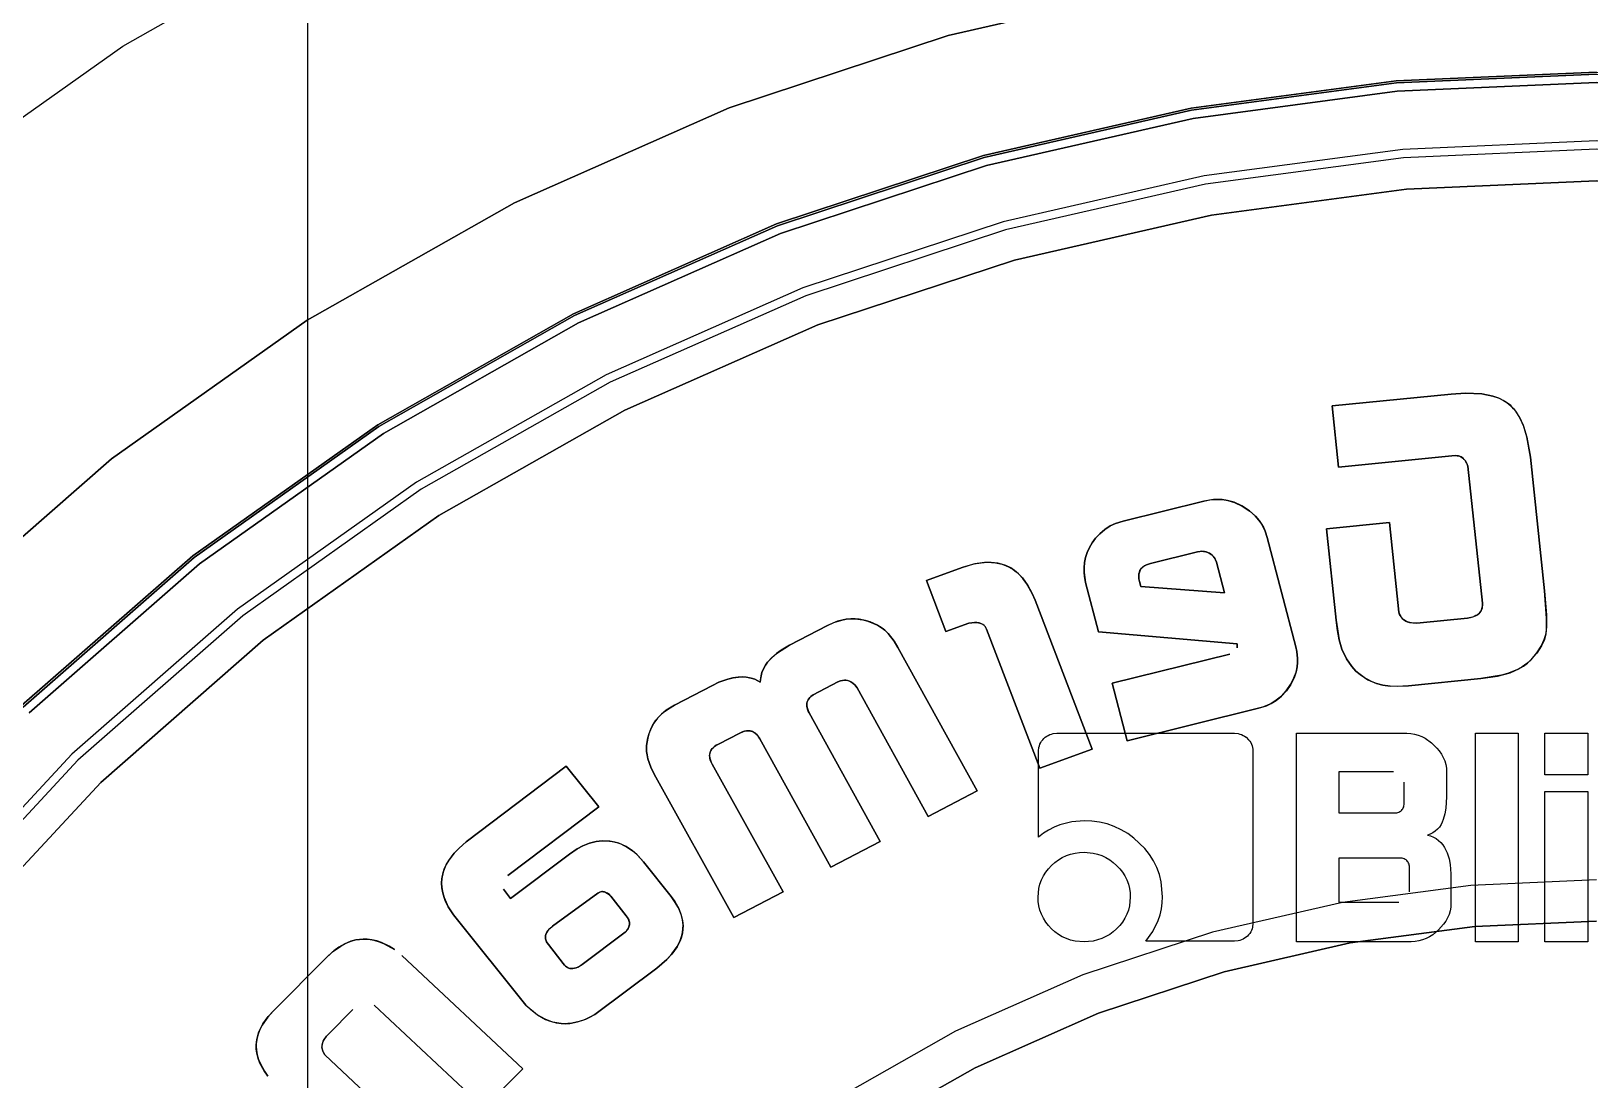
# Model space of a CAD drawing. Header units: millimetres. Extents: x 10366 to 13995, y 24552 to 29685.
# Drawn here: x 11807.02 to 11825.7, y 28005.8 to 28018.37 of the extents above; entities that cross this region are included whole.
import ezdxf

# ---------------------------------------------------------------- set-up
doc = ezdxf.new("R2010")
doc.units = ezdxf.units.MM
doc.header["$LTSCALE"] = 3
doc.layers.add('DomyÅ›lny', color=7, linetype='Continuous')

msp = doc.modelspace()

# ---------------------------------------------------------------- linework, layer by layer
at = {"layer": 'DomyÅ›lny'}
for p, q in [((11810.336, 28001.932), (11810.336, 28029.621)), ((11822.615, 28013.874), (11822.693, 28013.14)), ((11822.693, 28013.14), (11822.615, 28013.874)), ((11823.416, 28011.403), (11823.302, 28012.478)), ((11823.302, 28012.478), (11823.416, 28011.403)), ((11821.228, 28012.003), (11821.324, 28011.635)), ((11821.324, 28011.635), (11821.228, 28012.003)), ((11817.751, 28011.784), (11817.986, 28011.171)), ((11817.986, 28011.171), (11817.751, 28011.784)), ((11820.321, 28011.71), (11820.305, 28011.77)), ((11820.305, 28011.77), (11820.321, 28011.71)), ((11819.66, 28011.759), (11819.816, 28011.166)), ((11819.816, 28011.166), (11819.66, 28011.759)), ((11818.472, 28011.2), (11819.111, 28009.532)), ((11819.111, 28009.532), (11818.472, 28011.2)), ((11821.476, 28011.024), (11821.478, 28010.974)), ((11821.478, 28010.974), (11821.476, 28011.024)), ((11819.978, 28010.551), (11820.159, 28009.861)), ((11820.159, 28009.861), (11819.978, 28010.551)), ((11819.314, 28009.951), (11821.444, 28009.951)), ((11819.314, 28009.951), (11821.444, 28009.951)), ((11822.187, 28007.451), (11822.187, 28009.951)), ((11822.187, 28009.951), (11823.512, 28009.951)), ((11822.187, 28009.951), (11823.512, 28009.951)), ((11822.187, 28007.451), (11822.187, 28009.951)), ((11824.332, 28007.451), (11824.332, 28009.951)), ((11824.332, 28009.951), (11824.846, 28009.951)), ((11824.332, 28009.951), (11824.846, 28009.951)), ((11824.332, 28007.451), (11824.332, 28009.951)), ((11824.846, 28009.951), (11824.846, 28007.451)), ((11824.846, 28009.951), (11824.846, 28007.451)), ((11825.166, 28009.451), (11825.166, 28009.951)), ((11825.166, 28009.951), (11825.68, 28009.951)), ((11825.166, 28009.951), (11825.68, 28009.951)), ((11825.166, 28009.451), (11825.166, 28009.951)), ((11825.68, 28009.951), (11825.68, 28009.451)), ((11825.68, 28009.951), (11825.68, 28009.451)), ((11815.756, 28009.884), (11816.605, 28008.347)), ((11816.605, 28008.347), (11815.756, 28009.884)), ((11819.096, 28008.707), (11819.096, 28009.739)), ((11819.096, 28008.707), (11819.096, 28009.739)), ((11821.664, 28009.739), (11821.664, 28007.669)), ((11821.664, 28009.739), (11821.664, 28007.669)), ((11813.823, 28009.068), (11813.433, 28009.555)), ((11813.433, 28009.555), (11813.823, 28009.068)), ((11822.696, 28009.49), (11822.696, 28008.996)), ((11823.35, 28009.49), (11822.696, 28009.49)), ((11823.35, 28009.49), (11822.696, 28009.49)), ((11822.696, 28009.49), (11822.696, 28008.996)), ((11823.479, 28009.121), (11823.479, 28009.365)), ((11823.479, 28009.121), (11823.479, 28009.365)), ((11823.988, 28009.489), (11823.988, 28009.188)), ((11823.988, 28009.489), (11823.988, 28009.188)), ((11825.68, 28009.451), (11825.166, 28009.451)), ((11825.68, 28009.451), (11825.166, 28009.451)), ((11825.166, 28007.451), (11825.166, 28009.251)), ((11825.166, 28009.251), (11825.68, 28009.251)), ((11825.166, 28009.251), (11825.68, 28009.251)), ((11825.166, 28007.451), (11825.166, 28009.251)), ((11825.68, 28009.251), (11825.68, 28007.451)), ((11825.68, 28009.251), (11825.68, 28007.451)), ((11822.696, 28008.996), (11823.35, 28008.996)), ((11822.696, 28008.996), (11823.35, 28008.996)), ((11814.69, 28007.996), (11814.361, 28008.408)), ((11814.361, 28008.408), (11814.69, 28007.996)), ((11822.696, 28008.455), (11822.696, 28007.926)), ((11823.415, 28008.455), (11822.696, 28008.455)), ((11823.415, 28008.455), (11822.696, 28008.455)), ((11822.696, 28008.455), (11822.696, 28007.926)), ((11823.543, 28008.051), (11823.543, 28008.331)), ((11823.543, 28008.051), (11823.543, 28008.331)), ((11824.04, 28008.267), (11824.04, 28007.912)), ((11824.04, 28008.267), (11824.04, 28007.912)), ((11812.765, 28007.972), (11812.682, 28008.084)), ((11812.682, 28008.084), (11812.765, 28007.972)), ((11812.019, 28007.871), (11812.082, 28007.775)), ((11812.082, 28007.775), (11812.019, 28007.871)), ((11813.968, 28007.999), (11814.153, 28007.761)), ((11814.153, 28007.761), (11813.968, 28007.999)), ((11822.696, 28007.926), (11823.415, 28007.926)), ((11822.696, 28007.926), (11823.415, 28007.926)), ((11813.395, 28007.193), (11813.22, 28007.42)), ((11813.22, 28007.42), (11813.395, 28007.193)), ((11821.444, 28007.457), (11820.38, 28007.457)), ((11821.444, 28007.457), (11820.38, 28007.457)), ((11823.563, 28007.451), (11822.187, 28007.451)), ((11823.563, 28007.451), (11822.187, 28007.451)), ((11824.846, 28007.451), (11824.332, 28007.451)), ((11824.846, 28007.451), (11824.332, 28007.451)), ((11825.68, 28007.451), (11825.166, 28007.451)), ((11825.68, 28007.451), (11825.166, 28007.451)), ((11811.853, 28004.863), (11810.541, 28006.098)), ((11810.541, 28006.098), (11811.853, 28004.863))]:
    msp.add_line(p, q, dxfattribs=at)
for points in [[(11808.117, 27965.712, 0), (11805.435, 27967.613, 0), (11802.955, 27969.784, 0), (11800.72, 27972.192, 0), (11798.762, 27974.797, 0), (11797.106, 27977.553, 0), (11795.766, 27980.412, 0), (11794.745, 27983.325, 0), (11794.038, 27986.247, 0), (11793.63, 27989.134, 0), (11793.499, 27991.951, 0), (11793.63, 27994.768, 0), (11794.038, 27997.655, 0), (11794.745, 28000.577, 0), (11795.766, 28003.49, 0), (11797.106, 28006.349, 0), (11798.762, 28009.105, 0), (11800.72, 28011.71, 0), (11802.955, 28014.118, 0), (11805.435, 28016.288, 0), (11808.117, 28018.189, 0), (11810.956, 28019.797, 0)], [(11805.813, 28011.342, 0), (11807.983, 28013.241, 0), (11810.329, 28014.904, 0), (11812.812, 28016.311, 0), (11815.388, 28017.449, 0), (11818.013, 28018.316, 0), (11820.645, 28018.917, 0)], [(11820.645, 28018.917, 0), (11818.013, 28018.316, 0), (11815.388, 28017.449, 0), (11812.812, 28016.311, 0), (11810.329, 28014.904, 0), (11807.983, 28013.241, 0), (11805.813, 28011.342, 0)], [(11825.784, 28017.876, 0), (11823.384, 28017.772, 0), (11820.925, 28017.444, 0), (11818.437, 28016.876, 0), (11815.956, 28016.056, 0), (11813.521, 28014.98, 0), (11811.173, 28013.65, 0), (11808.955, 28012.078, 0), (11806.904, 28010.283, 0)], [(11806.904, 28010.283, 0), (11808.955, 28012.078, 0), (11811.173, 28013.65, 0), (11813.521, 28014.98, 0), (11815.956, 28016.056, 0), (11818.437, 28016.876, 0), (11820.925, 28017.444, 0), (11823.384, 28017.772, 0), (11825.784, 28017.876, 0), (11828.183, 28017.772, 0), (11830.642, 28017.444, 0), (11833.13, 28016.876, 0), (11835.611, 28016.056, 0), (11838.046, 28014.98, 0), (11840.394, 28013.65, 0), (11842.612, 28012.078, 0), (11844.663, 28010.283, 0), (11846.512, 28008.292, 0)], [(11825.784, 28017.851, 0), (11823.387, 28017.746, 0), (11820.93, 28017.419, 0), (11818.444, 28016.851, 0), (11815.965, 28016.033, 0), (11813.533, 28014.958, 0), (11811.188, 28013.629, 0), (11808.971, 28012.059, 0), (11806.923, 28010.265, 0)], [(11806.923, 28010.265, 0), (11808.971, 28012.059, 0), (11811.188, 28013.629, 0), (11813.533, 28014.958, 0), (11815.965, 28016.033, 0), (11818.444, 28016.851, 0), (11820.93, 28017.419, 0), (11823.387, 28017.746, 0), (11825.784, 28017.851, 0), (11828.18, 28017.746, 0), (11830.637, 28017.419, 0), (11833.123, 28016.851, 0), (11835.602, 28016.033, 0), (11838.034, 28014.958, 0), (11840.379, 28013.629, 0), (11842.596, 28012.059, 0), (11844.644, 28010.265, 0), (11846.491, 28008.276, 0)], [(11806.995, 28010.195, 0), (11809.036, 28011.981, 0), (11811.244, 28013.546, 0), (11813.58, 28014.869, 0), (11816.003, 28015.94, 0), (11818.472, 28016.755, 0), (11820.949, 28017.321, 0), (11823.396, 28017.647, 0), (11825.784, 28017.751, 0), (11828.171, 28017.647, 0), (11830.618, 28017.321, 0), (11833.095, 28016.755, 0), (11835.564, 28015.94, 0), (11837.987, 28014.869, 0), (11840.323, 28013.546, 0), (11842.531, 28011.981, 0), (11844.572, 28010.195, 0), (11846.412, 28008.213, 0)], [(11846.412, 28008.213, 0), (11844.572, 28010.195, 0), (11842.531, 28011.981, 0), (11840.323, 28013.546, 0), (11837.987, 28014.869, 0), (11835.564, 28015.94, 0), (11833.095, 28016.755, 0), (11830.618, 28017.321, 0), (11828.171, 28017.647, 0), (11825.784, 28017.751, 0), (11823.396, 28017.647, 0), (11820.949, 28017.321, 0), (11818.472, 28016.755, 0), (11816.003, 28015.94, 0), (11813.58, 28014.869, 0), (11811.244, 28013.546, 0), (11809.036, 28011.981, 0), (11806.995, 28010.195, 0)], [(11845.852, 28007.771, 0), (11844.062, 28009.699, 0), (11842.076, 28011.437, 0), (11839.929, 28012.96, 0), (11837.656, 28014.247, 0), (11835.299, 28015.289, 0), (11832.896, 28016.082, 0), (11830.487, 28016.632, 0), (11828.106, 28016.949, 0), (11825.784, 28017.051, 0), (11823.461, 28016.949, 0), (11821.08, 28016.632, 0), (11818.671, 28016.082, 0), (11816.269, 28015.289, 0), (11813.911, 28014.247, 0), (11811.639, 28012.96, 0), (11809.491, 28011.437, 0), (11807.505, 28009.699, 0), (11805.715, 28007.771, 0)], [(11845.772, 28007.708, 0), (11843.989, 28009.629, 0), (11842.011, 28011.36, 0), (11839.872, 28012.876, 0), (11837.609, 28014.158, 0), (11835.261, 28015.196, 0), (11832.868, 28015.986, 0), (11830.468, 28016.534, 0), (11828.097, 28016.85, 0), (11825.784, 28016.951, 0), (11823.47, 28016.85, 0), (11821.099, 28016.534, 0), (11818.699, 28015.986, 0), (11816.306, 28015.196, 0), (11813.958, 28014.158, 0), (11811.695, 28012.876, 0), (11809.556, 28011.36, 0), (11807.578, 28009.629, 0), (11805.795, 28007.708, 0)], [(11806.096, 28007.471, 0), (11807.852, 28009.362, 0), (11809.8, 28011.067, 0), (11811.907, 28012.561, 0), (11814.137, 28013.824, 0), (11816.449, 28014.846, 0), (11818.806, 28015.624, 0), (11821.169, 28016.163, 0), (11823.505, 28016.475, 0), (11825.784, 28016.574, 0), (11828.062, 28016.475, 0), (11830.398, 28016.163, 0), (11832.761, 28015.624, 0), (11835.118, 28014.846, 0), (11837.431, 28013.824, 0), (11839.66, 28012.561, 0), (11841.767, 28011.067, 0), (11843.715, 28009.362, 0), (11845.471, 28007.471, 0)], [(11845.471, 28007.471, 0), (11843.715, 28009.362, 0), (11841.767, 28011.067, 0), (11839.66, 28012.561, 0), (11837.431, 28013.824, 0), (11835.118, 28014.846, 0), (11832.761, 28015.624, 0), (11830.398, 28016.163, 0), (11828.062, 28016.475, 0), (11825.784, 28016.574, 0), (11823.505, 28016.475, 0), (11821.169, 28016.163, 0), (11818.806, 28015.624, 0), (11816.449, 28014.846, 0), (11814.137, 28013.824, 0), (11811.907, 28012.561, 0), (11809.8, 28011.067, 0), (11807.852, 28009.362, 0), (11806.096, 28007.471, 0)], [(11824.041, 28014.017, 0), (11822.615, 28013.874, 0)], [(11822.615, 28013.874, 0), (11824.041, 28014.017, 0)], [(11824.992, 28013.26, 0), (11824.95, 28013.506, 0), (11824.908, 28013.641, 0), (11824.864, 28013.735, 0), (11824.82, 28013.805, 0), (11824.791, 28013.841, 0), (11824.756, 28013.878, 0), (11824.707, 28013.917, 0), (11824.667, 28013.941, 0), (11824.615, 28013.966, 0), (11824.543, 28013.991, 0), (11824.409, 28014.018, 0), (11824.213, 28014.027, 0), (11824.041, 28014.017, 0)], [(11824.041, 28014.017, 0), (11824.213, 28014.027, 0), (11824.408, 28014.018, 0), (11824.543, 28013.991, 0), (11824.616, 28013.966, 0), (11824.669, 28013.94, 0), (11824.708, 28013.916, 0), (11824.758, 28013.876, 0), (11824.794, 28013.838, 0), (11824.823, 28013.801, 0), (11824.867, 28013.729, 0), (11824.911, 28013.633, 0), (11824.951, 28013.499, 0), (11824.992, 28013.26, 0)], [(11822.693, 28013.14, 0), (11824.089, 28013.28, 0)], [(11824.089, 28013.28, 0), (11822.693, 28013.14, 0)], [(11824.089, 28013.28, 0), (11824.114, 28013.278, 0), (11824.127, 28013.276, 0), (11824.142, 28013.272, 0), (11824.16, 28013.264, 0), (11824.171, 28013.258, 0), (11824.183, 28013.25, 0), (11824.196, 28013.238, 0), (11824.204, 28013.229, 0), (11824.213, 28013.217, 0), (11824.222, 28013.201, 0), (11824.23, 28013.184, 0), (11824.241, 28013.152, 0)], [(11824.241, 28013.152, 0), (11824.229, 28013.187, 0), (11824.22, 28013.206, 0), (11824.21, 28013.221, 0), (11824.2, 28013.233, 0), (11824.186, 28013.247, 0), (11824.173, 28013.257, 0), (11824.162, 28013.263, 0), (11824.144, 28013.271, 0), (11824.129, 28013.275, 0), (11824.116, 28013.278, 0), (11824.089, 28013.28, 0)], [(11825.162, 28011.658, 0), (11824.992, 28013.26, 0)], [(11824.992, 28013.26, 0), (11825.162, 28011.658, 0)], [(11824.241, 28013.152, 0), (11824.416, 28011.511, 0)], [(11824.416, 28011.511, 0), (11824.241, 28013.152, 0)], [(11821.079, 28012.735, 0), (11820.11, 28012.495, 0)], [(11820.11, 28012.495, 0), (11821.079, 28012.735, 0)], [(11821.836, 28012.297, 0), (11821.811, 28012.374, 0), (11821.794, 28012.414, 0), (11821.771, 28012.456, 0), (11821.738, 28012.504, 0), (11821.693, 28012.558, 0), (11821.626, 28012.618, 0), (11821.532, 28012.678, 0), (11821.44, 28012.72, 0), (11821.362, 28012.742, 0), (11821.298, 28012.752, 0), (11821.242, 28012.755, 0), (11821.193, 28012.754, 0), (11821.079, 28012.735, 0)], [(11821.079, 28012.735, 0), (11821.151, 28012.749, 0), (11821.244, 28012.755, 0), (11821.301, 28012.752, 0), (11821.366, 28012.741, 0), (11821.445, 28012.719, 0), (11821.538, 28012.675, 0), (11821.63, 28012.614, 0), (11821.695, 28012.555, 0), (11821.74, 28012.501, 0), (11821.772, 28012.455, 0), (11821.795, 28012.413, 0), (11821.812, 28012.374, 0), (11821.836, 28012.297, 0)], [(11820.11, 28012.495, 0), (11820.017, 28012.464, 0), (11819.956, 28012.436, 0), (11819.891, 28012.395, 0), (11819.829, 28012.343, 0), (11819.779, 28012.289, 0), (11819.739, 28012.233, 0), (11819.706, 28012.176, 0), (11819.68, 28012.118, 0), (11819.659, 28012.059, 0), (11819.646, 28011.997, 0), (11819.641, 28011.935, 0), (11819.641, 28011.879, 0), (11819.66, 28011.759, 0)], [(11819.66, 28011.759, 0), (11819.647, 28011.83, 0), (11819.641, 28011.879, 0), (11819.641, 28011.935, 0), (11819.646, 28011.997, 0), (11819.659, 28012.059, 0), (11819.68, 28012.118, 0), (11819.706, 28012.176, 0), (11819.739, 28012.233, 0), (11819.779, 28012.289, 0), (11819.829, 28012.343, 0), (11819.891, 28012.395, 0), (11819.956, 28012.436, 0), (11820.017, 28012.464, 0), (11820.11, 28012.495, 0)], [(11823.302, 28012.478, 0), (11822.546, 28012.402, 0)], [(11822.546, 28012.402, 0), (11823.302, 28012.478, 0)], [(11822.546, 28012.402, 0), (11822.662, 28011.308, 0)], [(11822.662, 28011.308, 0), (11822.546, 28012.402, 0)], [(11822.181, 28010.985, 0), (11821.836, 28012.297, 0)], [(11821.836, 28012.297, 0), (11822.181, 28010.985, 0)], [(11818.179, 28011.938, 0), (11818.321, 28011.98, 0), (11818.408, 28011.995, 0), (11818.478, 28012, 0), (11818.578, 28011.995, 0), (11818.66, 28011.977, 0), (11818.735, 28011.947, 0), (11818.792, 28011.914, 0), (11818.827, 28011.888, 0), (11818.864, 28011.855, 0), (11818.903, 28011.814, 0), (11818.967, 28011.723, 0), (11819.015, 28011.636, 0), (11819.054, 28011.547, 0)], [(11819.054, 28011.547, 0), (11819.02, 28011.627, 0), (11818.953, 28011.745, 0), (11818.908, 28011.807, 0), (11818.856, 28011.862, 0), (11818.807, 28011.903, 0), (11818.763, 28011.932, 0), (11818.702, 28011.961, 0), (11818.652, 28011.979, 0), (11818.607, 28011.99, 0), (11818.529, 28011.999, 0), (11818.447, 28011.999, 0), (11818.33, 28011.982, 0), (11818.179, 28011.938, 0)], [(11820.305, 28011.77, 0), (11820.299, 28011.801, 0), (11820.297, 28011.82, 0), (11820.296, 28011.841, 0), (11820.299, 28011.863, 0), (11820.304, 28011.884, 0), (11820.311, 28011.902, 0), (11820.32, 28011.917, 0), (11820.331, 28011.93, 0), (11820.343, 28011.942, 0), (11820.357, 28011.953, 0), (11820.372, 28011.962, 0), (11820.388, 28011.97, 0), (11820.439, 28011.987, 0)], [(11820.439, 28011.987, 0), (11820.389, 28011.97, 0), (11820.365, 28011.958, 0), (11820.344, 28011.942, 0), (11820.332, 28011.931, 0), (11820.319, 28011.915, 0), (11820.313, 28011.906, 0), (11820.308, 28011.895, 0), (11820.304, 28011.882, 0), (11820.3, 28011.869, 0), (11820.297, 28011.854, 0), (11820.296, 28011.826, 0), (11820.299, 28011.801, 0), (11820.305, 28011.77, 0)], [(11820.439, 28011.987, 0), (11821.002, 28012.126, 0)], [(11821.002, 28012.126, 0), (11820.439, 28011.987, 0)], [(11821.002, 28012.126, 0), (11821.028, 28012.131, 0), (11821.057, 28012.132, 0), (11821.074, 28012.131, 0), (11821.091, 28012.128, 0), (11821.124, 28012.118, 0), (11821.14, 28012.11, 0), (11821.155, 28012.101, 0), (11821.172, 28012.09, 0), (11821.188, 28012.074, 0), (11821.204, 28012.056, 0), (11821.214, 28012.038, 0), (11821.222, 28012.02, 0), (11821.228, 28012.003, 0)], [(11821.228, 28012.003, 0), (11821.218, 28012.03, 0), (11821.211, 28012.043, 0), (11821.202, 28012.057, 0), (11821.19, 28012.072, 0), (11821.176, 28012.086, 0), (11821.161, 28012.098, 0), (11821.144, 28012.108, 0), (11821.126, 28012.117, 0), (11821.107, 28012.124, 0), (11821.087, 28012.128, 0), (11821.067, 28012.131, 0), (11821.049, 28012.132, 0), (11821.033, 28012.131, 0), (11821.002, 28012.126, 0)], [(11818.179, 28011.938, 0), (11817.751, 28011.784, 0)], [(11817.751, 28011.784, 0), (11818.179, 28011.938, 0)], [(11821.324, 28011.635, 0), (11820.321, 28011.71, 0)], [(11820.321, 28011.71, 0), (11821.324, 28011.635, 0)], [(11824.398, 28010.607, 0), (11824.596, 28010.636, 0), (11824.75, 28010.677, 0), (11824.854, 28010.723, 0), (11824.908, 28010.756, 0), (11824.957, 28010.793, 0), (11825, 28010.833, 0), (11825.071, 28010.915, 0), (11825.123, 28010.994, 0), (11825.159, 28011.073, 0), (11825.171, 28011.112, 0), (11825.18, 28011.15, 0), (11825.185, 28011.194, 0), (11825.187, 28011.329, 0), (11825.162, 28011.658, 0)], [(11825.162, 28011.658, 0), (11825.186, 28011.365, 0), (11825.187, 28011.231, 0), (11825.179, 28011.144, 0), (11825.16, 28011.075, 0), (11825.124, 28010.997, 0), (11825.07, 28010.913, 0), (11824.994, 28010.827, 0), (11824.948, 28010.786, 0), (11824.895, 28010.747, 0), (11824.838, 28010.714, 0), (11824.731, 28010.67, 0), (11824.645, 28010.647, 0), (11824.398, 28010.607, 0)], [(11819.739, 28009.759, 0), (11819.054, 28011.547, 0)], [(11819.054, 28011.547, 0), (11819.739, 28009.759, 0)], [(11823.671, 28011.274, 0), (11823.622, 28011.272, 0), (11823.568, 28011.275, 0), (11823.529, 28011.283, 0), (11823.508, 28011.29, 0), (11823.494, 28011.297, 0), (11823.473, 28011.311, 0), (11823.462, 28011.32, 0), (11823.45, 28011.333, 0), (11823.439, 28011.347, 0), (11823.43, 28011.362, 0), (11823.424, 28011.376, 0), (11823.416, 28011.403, 0)], [(11823.416, 28011.403, 0), (11823.426, 28011.372, 0), (11823.433, 28011.357, 0), (11823.443, 28011.342, 0), (11823.454, 28011.328, 0), (11823.469, 28011.313, 0), (11823.488, 28011.301, 0), (11823.5, 28011.294, 0), (11823.516, 28011.287, 0), (11823.542, 28011.28, 0), (11823.582, 28011.274, 0), (11823.628, 28011.272, 0), (11823.671, 28011.274, 0)], [(11824.416, 28011.511, 0), (11824.416, 28011.482, 0), (11824.415, 28011.467, 0), (11824.412, 28011.452, 0), (11824.408, 28011.438, 0), (11824.402, 28011.424, 0), (11824.395, 28011.411, 0), (11824.385, 28011.397, 0), (11824.372, 28011.384, 0), (11824.357, 28011.372, 0), (11824.339, 28011.361, 0), (11824.319, 28011.352, 0), (11824.299, 28011.344, 0), (11824.239, 28011.331, 0)], [(11824.239, 28011.331, 0), (11824.275, 28011.338, 0), (11824.313, 28011.349, 0), (11824.332, 28011.357, 0), (11824.349, 28011.366, 0), (11824.364, 28011.377, 0), (11824.377, 28011.388, 0), (11824.388, 28011.401, 0), (11824.397, 28011.414, 0), (11824.405, 28011.429, 0), (11824.41, 28011.445, 0), (11824.414, 28011.462, 0), (11824.416, 28011.478, 0), (11824.416, 28011.511, 0)], [(11816.564, 28011.243, 0), (11816.11, 28011.006, 0)], [(11816.11, 28011.006, 0), (11816.564, 28011.243, 0)], [(11817.163, 28011.247, 0), (11817.075, 28011.286, 0), (11817.022, 28011.303, 0), (11816.947, 28011.318, 0), (11816.898, 28011.323, 0), (11816.845, 28011.323, 0), (11816.791, 28011.318, 0), (11816.686, 28011.294, 0), (11816.564, 28011.243, 0)], [(11816.564, 28011.243, 0), (11816.642, 28011.278, 0), (11816.737, 28011.308, 0), (11816.791, 28011.318, 0), (11816.845, 28011.323, 0), (11816.898, 28011.323, 0), (11816.988, 28011.311, 0), (11817.049, 28011.295, 0), (11817.163, 28011.247, 0)], [(11817.409, 28010.979, 0), (11817.364, 28011.055, 0), (11817.291, 28011.147, 0), (11817.253, 28011.185, 0), (11817.22, 28011.212, 0), (11817.19, 28011.231, 0), (11817.163, 28011.247, 0)], [(11817.163, 28011.247, 0), (11817.22, 28011.212, 0), (11817.253, 28011.185, 0), (11817.291, 28011.147, 0), (11817.364, 28011.055, 0), (11817.409, 28010.979, 0)], [(11817.986, 28011.171, 0), (11818.261, 28011.27, 0)], [(11818.261, 28011.27, 0), (11817.986, 28011.171, 0)], [(11818.261, 28011.27, 0), (11818.333, 28011.279, 0), (11818.359, 28011.278, 0), (11818.392, 28011.271, 0), (11818.405, 28011.267, 0), (11818.416, 28011.262, 0), (11818.43, 28011.254, 0), (11818.443, 28011.243, 0), (11818.455, 28011.23, 0), (11818.464, 28011.216, 0), (11818.472, 28011.2, 0)], [(11818.472, 28011.2, 0), (11818.464, 28011.216, 0), (11818.454, 28011.231, 0), (11818.442, 28011.244, 0), (11818.427, 28011.255, 0), (11818.412, 28011.264, 0), (11818.385, 28011.273, 0), (11818.354, 28011.278, 0), (11818.329, 28011.279, 0), (11818.294, 28011.276, 0), (11818.261, 28011.27, 0)], [(11822.662, 28011.308, 0), (11822.698, 28011.069, 0), (11822.732, 28010.958, 0), (11822.788, 28010.843, 0), (11822.85, 28010.751, 0), (11822.901, 28010.695, 0), (11822.95, 28010.654, 0), (11823.044, 28010.593, 0), (11823.148, 28010.548, 0), (11823.223, 28010.528, 0), (11823.31, 28010.516, 0), (11823.53, 28010.52, 0)], [(11823.53, 28010.52, 0), (11823.395, 28010.513, 0), (11823.31, 28010.516, 0), (11823.223, 28010.528, 0), (11823.148, 28010.548, 0), (11823.089, 28010.571, 0), (11822.998, 28010.62, 0), (11822.95, 28010.654, 0), (11822.901, 28010.695, 0), (11822.85, 28010.751, 0), (11822.788, 28010.843, 0), (11822.732, 28010.958, 0), (11822.698, 28011.069, 0), (11822.678, 28011.183, 0), (11822.662, 28011.308, 0)], [(11824.239, 28011.331, 0), (11823.671, 28011.274, 0)], [(11823.671, 28011.274, 0), (11824.239, 28011.331, 0)], [(11819.816, 28011.166, 0), (11821.476, 28011.024, 0)], [(11821.476, 28011.024, 0), (11819.816, 28011.166, 0)], [(11816.11, 28011.006, 0), (11816.011, 28010.948, 0), (11815.955, 28010.909, 0), (11815.901, 28010.861, 0), (11815.848, 28010.802, 0), (11815.823, 28010.766, 0), (11815.799, 28010.725, 0), (11815.78, 28010.68, 0), (11815.769, 28010.638, 0), (11815.763, 28010.6, 0), (11815.759, 28010.565, 0)], [(11815.759, 28010.565, 0), (11815.769, 28010.638, 0), (11815.78, 28010.68, 0), (11815.799, 28010.724, 0), (11815.823, 28010.766, 0), (11815.848, 28010.802, 0), (11815.9, 28010.861, 0), (11815.955, 28010.908, 0), (11816.11, 28011.006, 0)], [(11818.359, 28009.26, 0), (11817.409, 28010.979, 0)], [(11817.409, 28010.979, 0), (11818.359, 28009.26, 0)], [(11821.389, 28010.9, 0), (11819.978, 28010.551, 0)], [(11819.978, 28010.551, 0), (11821.389, 28010.9, 0)], [(11821.732, 28010.25, 0), (11821.83, 28010.281, 0), (11821.885, 28010.307, 0), (11821.945, 28010.345, 0), (11822.008, 28010.396, 0), (11822.065, 28010.459, 0), (11822.118, 28010.535, 0), (11822.158, 28010.614, 0), (11822.183, 28010.685, 0), (11822.196, 28010.746, 0), (11822.201, 28010.8, 0), (11822.201, 28010.849, 0), (11822.192, 28010.932, 0), (11822.181, 28010.985, 0)], [(11822.181, 28010.985, 0), (11822.192, 28010.933, 0), (11822.201, 28010.85, 0), (11822.201, 28010.8, 0), (11822.196, 28010.747, 0), (11822.183, 28010.686, 0), (11822.159, 28010.615, 0), (11822.119, 28010.537, 0), (11822.067, 28010.46, 0), (11822.009, 28010.397, 0), (11821.946, 28010.346, 0), (11821.885, 28010.308, 0), (11821.831, 28010.282, 0), (11821.78, 28010.264, 0), (11821.732, 28010.25, 0)], [(11815.185, 28010.525, 0), (11814.732, 28010.289, 0)], [(11814.732, 28010.289, 0), (11815.185, 28010.525, 0)], [(11815.759, 28010.565, 0), (11815.693, 28010.598, 0), (11815.65, 28010.613, 0), (11815.592, 28010.624, 0), (11815.548, 28010.627, 0), (11815.494, 28010.625, 0), (11815.431, 28010.616, 0), (11815.37, 28010.601, 0), (11815.264, 28010.562, 0), (11815.185, 28010.525, 0)], [(11815.185, 28010.525, 0), (11815.264, 28010.563, 0), (11815.372, 28010.601, 0), (11815.433, 28010.617, 0), (11815.497, 28010.625, 0), (11815.551, 28010.627, 0), (11815.594, 28010.624, 0), (11815.652, 28010.612, 0), (11815.694, 28010.598, 0), (11815.729, 28010.581, 0), (11815.759, 28010.565, 0)], [(11816.394, 28010.412, 0), (11816.69, 28010.567, 0)], [(11816.69, 28010.567, 0), (11816.394, 28010.412, 0)], [(11816.69, 28010.567, 0), (11816.723, 28010.579, 0), (11816.746, 28010.584, 0), (11816.772, 28010.586, 0), (11816.788, 28010.586, 0), (11816.808, 28010.582, 0), (11816.832, 28010.574, 0), (11816.854, 28010.562, 0), (11816.875, 28010.547, 0), (11816.892, 28010.53, 0), (11816.922, 28010.494, 0)], [(11816.922, 28010.494, 0), (11816.892, 28010.531, 0), (11816.873, 28010.548, 0), (11816.852, 28010.564, 0), (11816.829, 28010.575, 0), (11816.806, 28010.583, 0), (11816.786, 28010.586, 0), (11816.77, 28010.586, 0), (11816.745, 28010.584, 0), (11816.723, 28010.578, 0), (11816.69, 28010.567, 0)], [(11816.922, 28010.494, 0), (11817.772, 28008.954, 0)], [(11817.772, 28008.954, 0), (11816.922, 28010.494, 0)], [(11823.53, 28010.52, 0), (11824.398, 28010.607, 0)], [(11824.398, 28010.607, 0), (11823.53, 28010.52, 0)], [(11814.732, 28010.289, 0), (11814.631, 28010.226, 0), (11814.577, 28010.181, 0), (11814.528, 28010.13, 0), (11814.485, 28010.072, 0), (11814.443, 28009.993, 0), (11814.424, 28009.943, 0), (11814.41, 28009.894, 0), (11814.396, 28009.806, 0)], [(11814.396, 28009.806, 0), (11814.411, 28009.897, 0), (11814.426, 28009.948, 0), (11814.446, 28009.999, 0), (11814.467, 28010.042, 0), (11814.509, 28010.107, 0), (11814.554, 28010.159, 0), (11814.606, 28010.207, 0), (11814.658, 28010.245, 0), (11814.732, 28010.289, 0)], [(11816.347, 28010.194, 0), (11816.335, 28010.217, 0), (11816.326, 28010.241, 0), (11816.319, 28010.27, 0), (11816.317, 28010.284, 0), (11816.318, 28010.298, 0), (11816.319, 28010.311, 0), (11816.322, 28010.324, 0), (11816.326, 28010.336, 0), (11816.334, 28010.353, 0), (11816.34, 28010.363, 0), (11816.352, 28010.378, 0), (11816.365, 28010.39, 0), (11816.394, 28010.412, 0)], [(11816.394, 28010.412, 0), (11816.367, 28010.392, 0), (11816.353, 28010.379, 0), (11816.34, 28010.363, 0), (11816.334, 28010.353, 0), (11816.326, 28010.336, 0), (11816.322, 28010.326, 0), (11816.319, 28010.313, 0), (11816.318, 28010.3, 0), (11816.317, 28010.287, 0), (11816.318, 28010.275, 0), (11816.324, 28010.248, 0), (11816.332, 28010.225, 0), (11816.347, 28010.194, 0)], [(11817.197, 28008.654, 0), (11816.347, 28010.194, 0)], [(11816.347, 28010.194, 0), (11817.197, 28008.654, 0)], [(11820.159, 28009.861, 0), (11821.732, 28010.25, 0)], [(11821.732, 28010.25, 0), (11820.159, 28009.861, 0)], [(11815.258, 28009.821, 0), (11815.514, 28009.954, 0)], [(11815.514, 28009.954, 0), (11815.258, 28009.821, 0)], [(11815.514, 28009.954, 0), (11815.558, 28009.973, 0), (11815.584, 28009.98, 0), (11815.598, 28009.982, 0), (11815.613, 28009.982, 0), (11815.634, 28009.981, 0), (11815.647, 28009.978, 0), (11815.661, 28009.974, 0), (11815.673, 28009.968, 0), (11815.684, 28009.962, 0), (11815.695, 28009.956, 0), (11815.713, 28009.94, 0), (11815.728, 28009.923, 0), (11815.756, 28009.884, 0)], [(11815.756, 28009.884, 0), (11815.734, 28009.917, 0), (11815.719, 28009.934, 0), (11815.701, 28009.951, 0), (11815.69, 28009.958, 0), (11815.679, 28009.965, 0), (11815.667, 28009.971, 0), (11815.654, 28009.976, 0), (11815.64, 28009.979, 0), (11815.628, 28009.981, 0), (11815.608, 28009.982, 0), (11815.594, 28009.981, 0), (11815.569, 28009.976, 0), (11815.545, 28009.968, 0), (11815.514, 28009.954, 0)], [(11819.096, 28009.739, 0), (11819.1, 28009.78, 0), (11819.105, 28009.8, 0), (11819.112, 28009.82, 0), (11819.121, 28009.839, 0), (11819.132, 28009.857, 0), (11819.145, 28009.873, 0), (11819.16, 28009.889, 0), (11819.176, 28009.903, 0), (11819.193, 28009.915, 0), (11819.211, 28009.926, 0), (11819.231, 28009.935, 0), (11819.251, 28009.942, 0), (11819.272, 28009.947, 0), (11819.314, 28009.951, 0)], [(11819.096, 28009.739, 0), (11819.1, 28009.78, 0), (11819.105, 28009.8, 0), (11819.112, 28009.82, 0), (11819.121, 28009.839, 0), (11819.132, 28009.857, 0), (11819.145, 28009.873, 0), (11819.16, 28009.889, 0), (11819.176, 28009.903, 0), (11819.193, 28009.915, 0), (11819.211, 28009.926, 0), (11819.231, 28009.935, 0), (11819.251, 28009.942, 0), (11819.272, 28009.947, 0), (11819.314, 28009.951, 0)], [(11821.444, 28009.951, 0), (11821.487, 28009.947, 0), (11821.508, 28009.942, 0), (11821.529, 28009.935, 0), (11821.548, 28009.926, 0), (11821.566, 28009.915, 0), (11821.583, 28009.903, 0), (11821.614, 28009.873, 0), (11821.627, 28009.857, 0), (11821.639, 28009.839, 0), (11821.648, 28009.82, 0), (11821.655, 28009.801, 0), (11821.66, 28009.78, 0), (11821.663, 28009.76, 0), (11821.664, 28009.739, 0)], [(11821.444, 28009.951, 0), (11821.487, 28009.947, 0), (11821.508, 28009.942, 0), (11821.529, 28009.935, 0), (11821.548, 28009.926, 0), (11821.566, 28009.915, 0), (11821.583, 28009.903, 0), (11821.614, 28009.873, 0), (11821.627, 28009.857, 0), (11821.639, 28009.839, 0), (11821.648, 28009.82, 0), (11821.655, 28009.801, 0), (11821.66, 28009.78, 0), (11821.663, 28009.76, 0), (11821.664, 28009.739, 0)], [(11823.512, 28009.951, 0), (11823.558, 28009.949, 0), (11823.603, 28009.941, 0), (11823.648, 28009.929, 0), (11823.691, 28009.912, 0), (11823.731, 28009.891, 0), (11823.806, 28009.838, 0), (11823.871, 28009.774, 0), (11823.9, 28009.739, 0), (11823.926, 28009.702, 0), (11823.948, 28009.662, 0), (11823.965, 28009.621, 0), (11823.978, 28009.578, 0), (11823.985, 28009.533, 0), (11823.988, 28009.489, 0)], [(11823.512, 28009.951, 0), (11823.558, 28009.949, 0), (11823.603, 28009.941, 0), (11823.648, 28009.929, 0), (11823.691, 28009.912, 0), (11823.731, 28009.891, 0), (11823.806, 28009.838, 0), (11823.871, 28009.774, 0), (11823.9, 28009.739, 0), (11823.926, 28009.702, 0), (11823.948, 28009.662, 0), (11823.965, 28009.621, 0), (11823.978, 28009.578, 0), (11823.985, 28009.533, 0), (11823.988, 28009.489, 0)], [(11814.396, 28009.806, 0), (11814.397, 28009.733, 0), (11814.402, 28009.691, 0), (11814.412, 28009.643, 0), (11814.447, 28009.543, 0), (11814.488, 28009.459, 0)], [(11814.488, 28009.459, 0), (11814.447, 28009.544, 0), (11814.412, 28009.644, 0), (11814.402, 28009.692, 0), (11814.397, 28009.733, 0), (11814.396, 28009.806, 0)], [(11815.182, 28009.582, 0), (11815.167, 28009.614, 0), (11815.16, 28009.631, 0), (11815.156, 28009.648, 0), (11815.153, 28009.666, 0), (11815.152, 28009.684, 0), (11815.153, 28009.702, 0), (11815.157, 28009.719, 0), (11815.163, 28009.736, 0), (11815.172, 28009.752, 0), (11815.184, 28009.767, 0), (11815.197, 28009.781, 0), (11815.211, 28009.793, 0), (11815.226, 28009.804, 0), (11815.258, 28009.821, 0)], [(11815.258, 28009.821, 0), (11815.232, 28009.807, 0), (11815.207, 28009.79, 0), (11815.185, 28009.768, 0), (11815.175, 28009.757, 0), (11815.168, 28009.745, 0), (11815.162, 28009.735, 0), (11815.159, 28009.725, 0), (11815.154, 28009.709, 0), (11815.152, 28009.694, 0), (11815.152, 28009.68, 0), (11815.155, 28009.654, 0), (11815.161, 28009.629, 0), (11815.17, 28009.605, 0), (11815.182, 28009.582, 0)], [(11819.111, 28009.532, 0), (11819.739, 28009.759, 0)], [(11819.739, 28009.759, 0), (11819.111, 28009.532, 0)], [(11813.433, 28009.555, 0), (11812.234, 28008.651, 0)], [(11812.234, 28008.651, 0), (11813.433, 28009.555, 0)], [(11816.034, 28008.05, 0), (11815.182, 28009.582, 0)], [(11815.182, 28009.582, 0), (11816.034, 28008.05, 0)], [(11814.488, 28009.459, 0), (11815.443, 28007.741, 0)], [(11815.443, 28007.741, 0), (11814.488, 28009.459, 0)], [(11817.772, 28008.954, 0), (11818.359, 28009.26, 0)], [(11818.359, 28009.26, 0), (11817.772, 28008.954, 0)], [(11823.988, 28009.188, 0), (11823.979, 28009.052, 0), (11823.967, 28008.985, 0), (11823.948, 28008.919, 0), (11823.936, 28008.886, 0), (11823.921, 28008.856, 0), (11823.902, 28008.827, 0), (11823.879, 28008.801, 0), (11823.852, 28008.778, 0), (11823.823, 28008.759, 0), (11823.792, 28008.743, 0), (11823.759, 28008.731, 0)], [(11823.988, 28009.188, 0), (11823.979, 28009.052, 0), (11823.967, 28008.985, 0), (11823.948, 28008.919, 0), (11823.936, 28008.886, 0), (11823.921, 28008.856, 0), (11823.902, 28008.827, 0), (11823.879, 28008.801, 0), (11823.852, 28008.778, 0), (11823.823, 28008.759, 0), (11823.792, 28008.743, 0), (11823.759, 28008.731, 0)], [(11812.732, 28008.247, 0), (11813.823, 28009.068, 0)], [(11813.823, 28009.068, 0), (11812.732, 28008.247, 0)], [(11823.35, 28008.996, 0), (11823.376, 28008.997, 0), (11823.389, 28008.999, 0), (11823.401, 28009.002, 0), (11823.414, 28009.006, 0), (11823.426, 28009.012, 0), (11823.437, 28009.019, 0), (11823.447, 28009.027, 0), (11823.455, 28009.037, 0), (11823.462, 28009.047, 0), (11823.468, 28009.059, 0), (11823.473, 28009.071, 0), (11823.476, 28009.083, 0), (11823.478, 28009.096, 0), (11823.479, 28009.121, 0)], [(11823.35, 28008.996, 0), (11823.376, 28008.997, 0), (11823.389, 28008.999, 0), (11823.401, 28009.002, 0), (11823.414, 28009.006, 0), (11823.426, 28009.012, 0), (11823.437, 28009.019, 0), (11823.447, 28009.027, 0), (11823.455, 28009.037, 0), (11823.462, 28009.047, 0), (11823.468, 28009.059, 0), (11823.473, 28009.071, 0), (11823.476, 28009.083, 0), (11823.478, 28009.096, 0), (11823.479, 28009.121, 0)], [(11819.644, 28008.901, 0), (11819.495, 28008.889, 0), (11819.351, 28008.853, 0), (11819.282, 28008.825, 0), (11819.216, 28008.791, 0), (11819.154, 28008.752, 0), (11819.096, 28008.707, 0)], [(11819.644, 28008.901, 0), (11819.495, 28008.889, 0), (11819.351, 28008.853, 0), (11819.282, 28008.825, 0), (11819.216, 28008.791, 0), (11819.154, 28008.752, 0), (11819.096, 28008.707, 0)], [(11820.583, 28007.99, 0), (11820.566, 28008.169, 0), (11820.544, 28008.256, 0), (11820.514, 28008.34, 0), (11820.474, 28008.421, 0), (11820.425, 28008.497, 0), (11820.369, 28008.568, 0), (11820.239, 28008.695, 0), (11820.166, 28008.749, 0), (11820.087, 28008.795, 0), (11820.004, 28008.834, 0), (11819.917, 28008.864, 0), (11819.827, 28008.885, 0), (11819.736, 28008.897, 0), (11819.644, 28008.901, 0)], [(11820.583, 28007.99, 0), (11820.566, 28008.169, 0), (11820.544, 28008.256, 0), (11820.514, 28008.34, 0), (11820.474, 28008.421, 0), (11820.425, 28008.497, 0), (11820.369, 28008.568, 0), (11820.239, 28008.695, 0), (11820.166, 28008.749, 0), (11820.087, 28008.795, 0), (11820.004, 28008.834, 0), (11819.917, 28008.864, 0), (11819.827, 28008.885, 0), (11819.736, 28008.897, 0), (11819.644, 28008.901, 0)], [(11812.234, 28008.651, 0), (11812.149, 28008.574, 0)], [(11812.149, 28008.574, 0), (11812.234, 28008.651, 0)], [(11814.361, 28008.408, 0), (11814.283, 28008.493, 0), (11814.224, 28008.545, 0), (11814.151, 28008.593, 0), (11814.065, 28008.632, 0), (11814.014, 28008.647, 0), (11813.955, 28008.657, 0), (11813.863, 28008.661, 0), (11813.793, 28008.653, 0), (11813.711, 28008.633, 0), (11813.632, 28008.602, 0), (11813.564, 28008.566, 0), (11813.471, 28008.503, 0)], [(11813.471, 28008.503, 0), (11813.565, 28008.566, 0), (11813.632, 28008.602, 0), (11813.711, 28008.633, 0), (11813.793, 28008.653, 0), (11813.864, 28008.661, 0), (11813.919, 28008.661, 0), (11813.985, 28008.653, 0), (11814.04, 28008.64, 0), (11814.087, 28008.624, 0), (11814.169, 28008.582, 0), (11814.239, 28008.532, 0), (11814.295, 28008.481, 0), (11814.361, 28008.408, 0)], [(11816.605, 28008.347, 0), (11817.197, 28008.654, 0)], [(11817.197, 28008.654, 0), (11816.605, 28008.347, 0)], [(11823.759, 28008.731, 0), (11823.795, 28008.721, 0), (11823.83, 28008.707, 0), (11823.862, 28008.689, 0), (11823.892, 28008.667, 0), (11823.919, 28008.642, 0), (11823.942, 28008.613, 0), (11823.962, 28008.582, 0), (11823.994, 28008.516, 0), (11824.017, 28008.447, 0), (11824.032, 28008.376, 0), (11824.04, 28008.267, 0)], [(11823.759, 28008.731, 0), (11823.795, 28008.721, 0), (11823.83, 28008.707, 0), (11823.862, 28008.689, 0), (11823.892, 28008.667, 0), (11823.919, 28008.642, 0), (11823.942, 28008.613, 0), (11823.962, 28008.582, 0), (11823.994, 28008.516, 0), (11824.017, 28008.447, 0), (11824.032, 28008.376, 0), (11824.04, 28008.267, 0)], [(11812.149, 28008.574, 0), (11812.089, 28008.513, 0), (11812.026, 28008.429, 0), (11811.995, 28008.376, 0), (11811.973, 28008.328, 0), (11811.958, 28008.285, 0), (11811.942, 28008.208, 0), (11811.939, 28008.16, 0), (11811.942, 28008.101, 0), (11811.953, 28008.039, 0), (11811.969, 28007.983, 0), (11812.019, 28007.871, 0)], [(11812.019, 28007.871, 0), (11811.987, 28007.935, 0), (11811.969, 28007.983, 0), (11811.953, 28008.038, 0), (11811.942, 28008.1, 0), (11811.939, 28008.158, 0), (11811.942, 28008.206, 0), (11811.956, 28008.281, 0), (11811.971, 28008.323, 0), (11811.993, 28008.373, 0), (11812.024, 28008.426, 0), (11812.089, 28008.513, 0), (11812.149, 28008.574, 0)], [(11813.471, 28008.503, 0), (11812.765, 28007.972, 0)], [(11812.765, 28007.972, 0), (11813.471, 28008.503, 0)], [(11819.09, 28007.987, 0), (11819.099, 28008.092, 0), (11819.112, 28008.143, 0), (11819.13, 28008.193, 0), (11819.153, 28008.24, 0), (11819.181, 28008.285, 0), (11819.214, 28008.327, 0), (11819.251, 28008.366, 0), (11819.291, 28008.402, 0), (11819.334, 28008.434, 0), (11819.38, 28008.462, 0), (11819.429, 28008.484, 0), (11819.48, 28008.502, 0), (11819.533, 28008.514, 0), (11819.587, 28008.521, 0), (11819.641, 28008.524, 0)], [(11819.09, 28007.987, 0), (11819.099, 28008.092, 0), (11819.112, 28008.143, 0), (11819.13, 28008.193, 0), (11819.153, 28008.24, 0), (11819.181, 28008.285, 0), (11819.214, 28008.327, 0), (11819.251, 28008.366, 0), (11819.291, 28008.402, 0), (11819.334, 28008.434, 0), (11819.38, 28008.462, 0), (11819.429, 28008.484, 0), (11819.48, 28008.502, 0), (11819.533, 28008.514, 0), (11819.587, 28008.521, 0), (11819.641, 28008.524, 0)], [(11819.641, 28008.524, 0), (11819.749, 28008.514, 0), (11819.802, 28008.502, 0), (11819.853, 28008.484, 0), (11819.902, 28008.461, 0), (11819.949, 28008.434, 0), (11819.992, 28008.402, 0), (11820.032, 28008.366, 0), (11820.069, 28008.327, 0), (11820.102, 28008.285, 0), (11820.13, 28008.24, 0), (11820.154, 28008.193, 0), (11820.172, 28008.143, 0), (11820.185, 28008.092, 0), (11820.192, 28008.039, 0), (11820.194, 28007.987, 0)], [(11819.641, 28008.524, 0), (11819.749, 28008.514, 0), (11819.802, 28008.502, 0), (11819.853, 28008.484, 0), (11819.902, 28008.461, 0), (11819.949, 28008.434, 0), (11819.992, 28008.402, 0), (11820.032, 28008.366, 0), (11820.069, 28008.327, 0), (11820.102, 28008.285, 0), (11820.13, 28008.24, 0), (11820.154, 28008.193, 0), (11820.172, 28008.143, 0), (11820.185, 28008.092, 0), (11820.192, 28008.039, 0), (11820.194, 28007.987, 0)], [(11823.543, 28008.331, 0), (11823.542, 28008.356, 0), (11823.54, 28008.368, 0), (11823.537, 28008.381, 0), (11823.532, 28008.392, 0), (11823.527, 28008.404, 0), (11823.52, 28008.415, 0), (11823.511, 28008.424, 0), (11823.501, 28008.432, 0), (11823.49, 28008.439, 0), (11823.479, 28008.445, 0), (11823.466, 28008.449, 0), (11823.454, 28008.452, 0), (11823.441, 28008.454, 0), (11823.415, 28008.455, 0)], [(11823.543, 28008.331, 0), (11823.542, 28008.356, 0), (11823.54, 28008.368, 0), (11823.537, 28008.381, 0), (11823.532, 28008.392, 0), (11823.527, 28008.404, 0), (11823.52, 28008.415, 0), (11823.511, 28008.424, 0), (11823.501, 28008.432, 0), (11823.49, 28008.439, 0), (11823.479, 28008.445, 0), (11823.466, 28008.449, 0), (11823.454, 28008.452, 0), (11823.441, 28008.454, 0), (11823.415, 28008.455, 0)], [(11825.784, 28008.194, 0), (11824.28, 28008.128, 0), (11822.74, 28007.923, 0), (11821.181, 28007.567, 0), (11819.626, 28007.054, 0), (11818.1, 28006.379, 0), (11816.63, 28005.546, 0), (11815.24, 28004.561, 0), (11813.955, 28003.437, 0), (11812.797, 28002.189, 0), (11811.782, 28000.839, 0), (11810.924, 27999.411, 0), (11810.23, 27997.93, 0), (11809.701, 27996.42, 0)], [(11813.267, 28007.638, 0), (11813.812, 28008.035, 0)], [(11813.812, 28008.035, 0), (11813.267, 28007.638, 0)], [(11813.812, 28008.035, 0), (11813.832, 28008.046, 0), (11813.844, 28008.05, 0), (11813.856, 28008.053, 0), (11813.87, 28008.053, 0), (11813.88, 28008.052, 0), (11813.893, 28008.049, 0), (11813.909, 28008.043, 0), (11813.929, 28008.032, 0), (11813.95, 28008.016, 0), (11813.968, 28007.999, 0)], [(11813.968, 28007.999, 0), (11813.95, 28008.017, 0), (11813.929, 28008.033, 0), (11813.909, 28008.044, 0), (11813.893, 28008.05, 0), (11813.88, 28008.052, 0), (11813.869, 28008.053, 0), (11813.862, 28008.053, 0), (11813.85, 28008.051, 0), (11813.838, 28008.048, 0), (11813.827, 28008.044, 0), (11813.812, 28008.035, 0)], [(11815.443, 28007.741, 0), (11816.034, 28008.05, 0)], [(11816.034, 28008.05, 0), (11815.443, 28007.741, 0)], [(11814.52, 28007.137, 0), (11814.638, 28007.238, 0), (11814.7, 28007.305, 0), (11814.764, 28007.394, 0), (11814.801, 28007.468, 0), (11814.817, 28007.514, 0), (11814.828, 28007.564, 0), (11814.833, 28007.609, 0), (11814.834, 28007.649, 0), (11814.827, 28007.713, 0), (11814.811, 28007.777, 0), (11814.778, 28007.858, 0), (11814.732, 28007.936, 0), (11814.69, 28007.996, 0)], [(11814.69, 28007.996, 0), (11814.735, 28007.933, 0), (11814.782, 28007.849, 0), (11814.813, 28007.769, 0), (11814.828, 28007.708, 0), (11814.834, 28007.642, 0), (11814.833, 28007.601, 0), (11814.827, 28007.555, 0), (11814.814, 28007.506, 0), (11814.798, 28007.462, 0), (11814.762, 28007.391, 0), (11814.699, 28007.304, 0), (11814.638, 28007.237, 0), (11814.52, 28007.137, 0)], [(11819.641, 28007.451, 0), (11819.533, 28007.46, 0), (11819.48, 28007.472, 0), (11819.429, 28007.49, 0), (11819.38, 28007.512, 0), (11819.334, 28007.54, 0), (11819.29, 28007.572, 0), (11819.25, 28007.607, 0), (11819.214, 28007.646, 0), (11819.181, 28007.688, 0), (11819.153, 28007.733, 0), (11819.13, 28007.781, 0), (11819.112, 28007.831, 0), (11819.099, 28007.882, 0), (11819.092, 28007.934, 0), (11819.09, 28007.987, 0)], [(11819.641, 28007.451, 0), (11819.533, 28007.46, 0), (11819.48, 28007.472, 0), (11819.429, 28007.49, 0), (11819.38, 28007.512, 0), (11819.334, 28007.54, 0), (11819.29, 28007.572, 0), (11819.25, 28007.607, 0), (11819.214, 28007.646, 0), (11819.181, 28007.688, 0), (11819.153, 28007.733, 0), (11819.13, 28007.781, 0), (11819.112, 28007.831, 0), (11819.099, 28007.882, 0), (11819.092, 28007.934, 0), (11819.09, 28007.987, 0)], [(11820.194, 28007.987, 0), (11820.185, 28007.882, 0), (11820.172, 28007.83, 0), (11820.154, 28007.781, 0), (11820.131, 28007.733, 0), (11820.102, 28007.688, 0), (11820.069, 28007.646, 0), (11820.032, 28007.608, 0), (11819.992, 28007.572, 0), (11819.949, 28007.54, 0), (11819.902, 28007.513, 0), (11819.853, 28007.49, 0), (11819.802, 28007.473, 0), (11819.749, 28007.46, 0), (11819.696, 28007.453, 0), (11819.641, 28007.451, 0)], [(11820.194, 28007.987, 0), (11820.185, 28007.882, 0), (11820.172, 28007.83, 0), (11820.154, 28007.781, 0), (11820.131, 28007.733, 0), (11820.102, 28007.688, 0), (11820.069, 28007.646, 0), (11820.032, 28007.608, 0), (11819.992, 28007.572, 0), (11819.949, 28007.54, 0), (11819.902, 28007.513, 0), (11819.853, 28007.49, 0), (11819.802, 28007.473, 0), (11819.749, 28007.46, 0), (11819.696, 28007.453, 0), (11819.641, 28007.451, 0)], [(11820.38, 28007.457, 0), (11820.465, 28007.576, 0), (11820.528, 28007.707, 0), (11820.552, 28007.776, 0), (11820.569, 28007.846, 0), (11820.579, 28007.918, 0), (11820.583, 28007.99, 0)], [(11820.38, 28007.457, 0), (11820.465, 28007.576, 0), (11820.528, 28007.707, 0), (11820.552, 28007.776, 0), (11820.569, 28007.846, 0), (11820.579, 28007.918, 0), (11820.583, 28007.99, 0)], [(11824.04, 28007.912, 0), (11824.037, 28007.867, 0), (11824.029, 28007.823, 0), (11824.017, 28007.78, 0), (11824, 28007.738, 0), (11823.978, 28007.699, 0), (11823.952, 28007.661, 0), (11823.892, 28007.594, 0), (11823.822, 28007.535, 0), (11823.783, 28007.511, 0), (11823.742, 28007.49, 0), (11823.7, 28007.473, 0), (11823.655, 28007.461, 0), (11823.61, 28007.453, 0), (11823.563, 28007.451, 0)], [(11824.04, 28007.912, 0), (11824.037, 28007.867, 0), (11824.029, 28007.823, 0), (11824.017, 28007.78, 0), (11824, 28007.738, 0), (11823.978, 28007.699, 0), (11823.952, 28007.661, 0), (11823.892, 28007.594, 0), (11823.822, 28007.535, 0), (11823.783, 28007.511, 0), (11823.742, 28007.49, 0), (11823.7, 28007.473, 0), (11823.655, 28007.461, 0), (11823.61, 28007.453, 0), (11823.563, 28007.451, 0)], [(11825.784, 28007.7, 0), (11824.326, 28007.636, 0), (11822.832, 28007.437, 0), (11821.321, 28007.092, 0), (11819.813, 28006.594, 0), (11818.334, 28005.941, 0), (11816.908, 28005.133, 0), (11815.561, 28004.178, 0), (11814.315, 28003.087, 0), (11813.192, 28001.878, 0), (11812.208, 28000.569, 0), (11811.376, 27999.184, 0), (11810.703, 27997.748, 0), (11810.19, 27996.284, 0)], [(11810.19, 27996.284, 0), (11810.703, 27997.748, 0), (11811.376, 27999.184, 0), (11812.208, 28000.569, 0), (11813.192, 28001.878, 0), (11814.315, 28003.087, 0), (11815.561, 28004.178, 0), (11816.908, 28005.133, 0), (11818.334, 28005.941, 0), (11819.813, 28006.594, 0), (11821.321, 28007.092, 0), (11822.832, 28007.437, 0), (11824.326, 28007.636, 0), (11825.784, 28007.7, 0)], [(11812.082, 28007.775, 0), (11812.949, 28006.692, 0)], [(11812.949, 28006.692, 0), (11812.082, 28007.775, 0)], [(11814.153, 28007.761, 0), (11814.164, 28007.746, 0), (11814.176, 28007.726, 0), (11814.182, 28007.714, 0), (11814.187, 28007.7, 0), (11814.19, 28007.687, 0), (11814.191, 28007.673, 0), (11814.19, 28007.656, 0), (11814.187, 28007.641, 0), (11814.182, 28007.626, 0), (11814.175, 28007.611, 0), (11814.166, 28007.597, 0), (11814.138, 28007.565, 0)], [(11814.138, 28007.565, 0), (11814.158, 28007.587, 0), (11814.168, 28007.6, 0), (11814.177, 28007.615, 0), (11814.184, 28007.631, 0), (11814.188, 28007.646, 0), (11814.19, 28007.663, 0), (11814.19, 28007.679, 0), (11814.189, 28007.693, 0), (11814.185, 28007.705, 0), (11814.175, 28007.729, 0), (11814.163, 28007.747, 0), (11814.153, 28007.761, 0)], [(11821.664, 28007.669, 0), (11821.66, 28007.628, 0), (11821.655, 28007.607, 0), (11821.648, 28007.588, 0), (11821.639, 28007.569, 0), (11821.627, 28007.551, 0), (11821.614, 28007.535, 0), (11821.599, 28007.519, 0), (11821.583, 28007.505, 0), (11821.566, 28007.493, 0), (11821.548, 28007.482, 0), (11821.529, 28007.473, 0), (11821.508, 28007.466, 0), (11821.487, 28007.461, 0), (11821.444, 28007.457, 0)], [(11821.664, 28007.669, 0), (11821.66, 28007.628, 0), (11821.655, 28007.607, 0), (11821.648, 28007.588, 0), (11821.639, 28007.569, 0), (11821.627, 28007.551, 0), (11821.614, 28007.535, 0), (11821.599, 28007.519, 0), (11821.583, 28007.505, 0), (11821.566, 28007.493, 0), (11821.548, 28007.482, 0), (11821.529, 28007.473, 0), (11821.508, 28007.466, 0), (11821.487, 28007.461, 0), (11821.444, 28007.457, 0)], [(11811.373, 28007.357, 0), (11811.309, 28007.397, 0), (11811.218, 28007.442, 0), (11811.164, 28007.461, 0), (11811.104, 28007.475, 0), (11811.047, 28007.483, 0), (11810.997, 28007.484, 0), (11810.955, 28007.48, 0), (11810.91, 28007.473, 0), (11810.851, 28007.457, 0), (11810.778, 28007.426, 0), (11810.707, 28007.385, 0), (11810.648, 28007.342, 0), (11810.56, 28007.263, 0)], [(11810.56, 28007.263, 0), (11810.631, 28007.329, 0), (11810.731, 28007.4, 0), (11810.793, 28007.433, 0), (11810.854, 28007.458, 0), (11810.908, 28007.473, 0), (11810.955, 28007.48, 0), (11811.004, 28007.484, 0), (11811.061, 28007.481, 0), (11811.128, 28007.47, 0), (11811.192, 28007.451, 0), (11811.249, 28007.428, 0), (11811.373, 28007.357, 0)], [(11813.22, 28007.42, 0), (11813.205, 28007.44, 0), (11813.198, 28007.451, 0), (11813.192, 28007.462, 0), (11813.188, 28007.475, 0), (11813.185, 28007.487, 0), (11813.184, 28007.501, 0), (11813.184, 28007.518, 0), (11813.186, 28007.528, 0), (11813.189, 28007.538, 0), (11813.193, 28007.549, 0), (11813.202, 28007.568, 0), (11813.213, 28007.583, 0), (11813.237, 28007.611, 0), (11813.267, 28007.638, 0)], [(11813.267, 28007.638, 0), (11813.218, 28007.59, 0), (11813.207, 28007.575, 0), (11813.197, 28007.558, 0), (11813.188, 28007.537, 0), (11813.186, 28007.527, 0), (11813.184, 28007.517, 0), (11813.184, 28007.5, 0), (11813.185, 28007.487, 0), (11813.188, 28007.474, 0), (11813.192, 28007.462, 0), (11813.198, 28007.451, 0), (11813.205, 28007.44, 0), (11813.22, 28007.42, 0)], [(11814.138, 28007.565, 0), (11813.625, 28007.178, 0)], [(11813.625, 28007.178, 0), (11814.138, 28007.565, 0)], [(11812.911, 28005.927, 0), (11811.462, 28007.286, 0)], [(11811.462, 28007.286, 0), (11812.911, 28005.927, 0)], [(11810.56, 28007.263, 0), (11809.92, 28006.62, 0)], [(11809.92, 28006.62, 0), (11810.56, 28007.263, 0)], [(11813.625, 28007.178, 0), (11813.591, 28007.157, 0), (11813.573, 28007.147, 0), (11813.553, 28007.139, 0), (11813.532, 28007.134, 0), (11813.512, 28007.131, 0), (11813.494, 28007.131, 0), (11813.478, 28007.133, 0), (11813.466, 28007.136, 0), (11813.456, 28007.14, 0), (11813.447, 28007.145, 0), (11813.436, 28007.152, 0), (11813.425, 28007.16, 0), (11813.414, 28007.171, 0), (11813.395, 28007.193, 0)], [(11813.395, 28007.193, 0), (11813.414, 28007.171, 0), (11813.425, 28007.16, 0), (11813.436, 28007.152, 0), (11813.446, 28007.145, 0), (11813.456, 28007.14, 0), (11813.465, 28007.137, 0), (11813.478, 28007.133, 0), (11813.494, 28007.131, 0), (11813.513, 28007.131, 0), (11813.532, 28007.134, 0), (11813.553, 28007.139, 0), (11813.573, 28007.147, 0), (11813.625, 28007.178, 0)], [(11813.777, 28006.578, 0), (11814.52, 28007.137, 0)], [(11814.52, 28007.137, 0), (11813.777, 28006.578, 0)], [(11809.92, 28006.62, 0), (11809.854, 28006.547, 0), (11809.787, 28006.452, 0), (11809.756, 28006.389, 0), (11809.738, 28006.342, 0), (11809.727, 28006.3, 0), (11809.717, 28006.231, 0), (11809.715, 28006.196, 0), (11809.718, 28006.152, 0), (11809.728, 28006.097, 0), (11809.745, 28006.039, 0), (11809.766, 28005.987, 0), (11809.814, 28005.901, 0), (11809.856, 28005.841, 0)], [(11809.856, 28005.841, 0), (11809.812, 28005.904, 0), (11809.761, 28005.997, 0), (11809.739, 28006.054, 0), (11809.724, 28006.115, 0), (11809.716, 28006.169, 0), (11809.716, 28006.213, 0), (11809.723, 28006.28, 0), (11809.744, 28006.359, 0), (11809.762, 28006.403, 0), (11809.797, 28006.467, 0), (11809.861, 28006.555, 0), (11809.92, 28006.62, 0)], [(11810.586, 28006.348, 0), (11810.875, 28006.639, 0)], [(11810.875, 28006.639, 0), (11810.586, 28006.348, 0)], [(11811.131, 28006.691, 0), (11812.445, 28005.459, 0)], [(11812.445, 28005.459, 0), (11811.131, 28006.691, 0)], [(11812.949, 28006.692, 0), (11813.087, 28006.576, 0), (11813.183, 28006.521, 0), (11813.23, 28006.502, 0), (11813.312, 28006.479, 0), (11813.374, 28006.471, 0), (11813.428, 28006.469, 0), (11813.478, 28006.472, 0), (11813.57, 28006.49, 0), (11813.646, 28006.514, 0), (11813.71, 28006.542, 0), (11813.777, 28006.578, 0)], [(11813.777, 28006.578, 0), (11813.663, 28006.521, 0), (11813.59, 28006.495, 0), (11813.501, 28006.475, 0), (11813.453, 28006.47, 0), (11813.4, 28006.469, 0), (11813.343, 28006.474, 0), (11813.272, 28006.489, 0), (11813.228, 28006.502, 0), (11813.181, 28006.522, 0), (11813.086, 28006.577, 0), (11813.01, 28006.636, 0), (11812.949, 28006.692, 0)], [(11810.541, 28006.098, 0), (11810.523, 28006.125, 0), (11810.516, 28006.141, 0), (11810.51, 28006.156, 0), (11810.507, 28006.173, 0), (11810.505, 28006.189, 0), (11810.506, 28006.204, 0), (11810.507, 28006.218, 0), (11810.515, 28006.245, 0), (11810.521, 28006.261, 0), (11810.532, 28006.28, 0), (11810.558, 28006.318, 0), (11810.586, 28006.348, 0)], [(11810.586, 28006.348, 0), (11810.556, 28006.316, 0), (11810.529, 28006.275, 0), (11810.519, 28006.256, 0), (11810.513, 28006.241, 0), (11810.507, 28006.215, 0), (11810.505, 28006.201, 0), (11810.505, 28006.186, 0), (11810.507, 28006.17, 0), (11810.511, 28006.154, 0), (11810.516, 28006.139, 0), (11810.523, 28006.125, 0), (11810.541, 28006.098, 0)], [(11812.445, 28005.459, 0), (11812.911, 28005.927, 0)], [(11812.911, 28005.927, 0), (11812.445, 28005.459, 0)]]:
    msp.add_polyline3d(points, dxfattribs=at)

doc.saveas('drawing.dxf')
